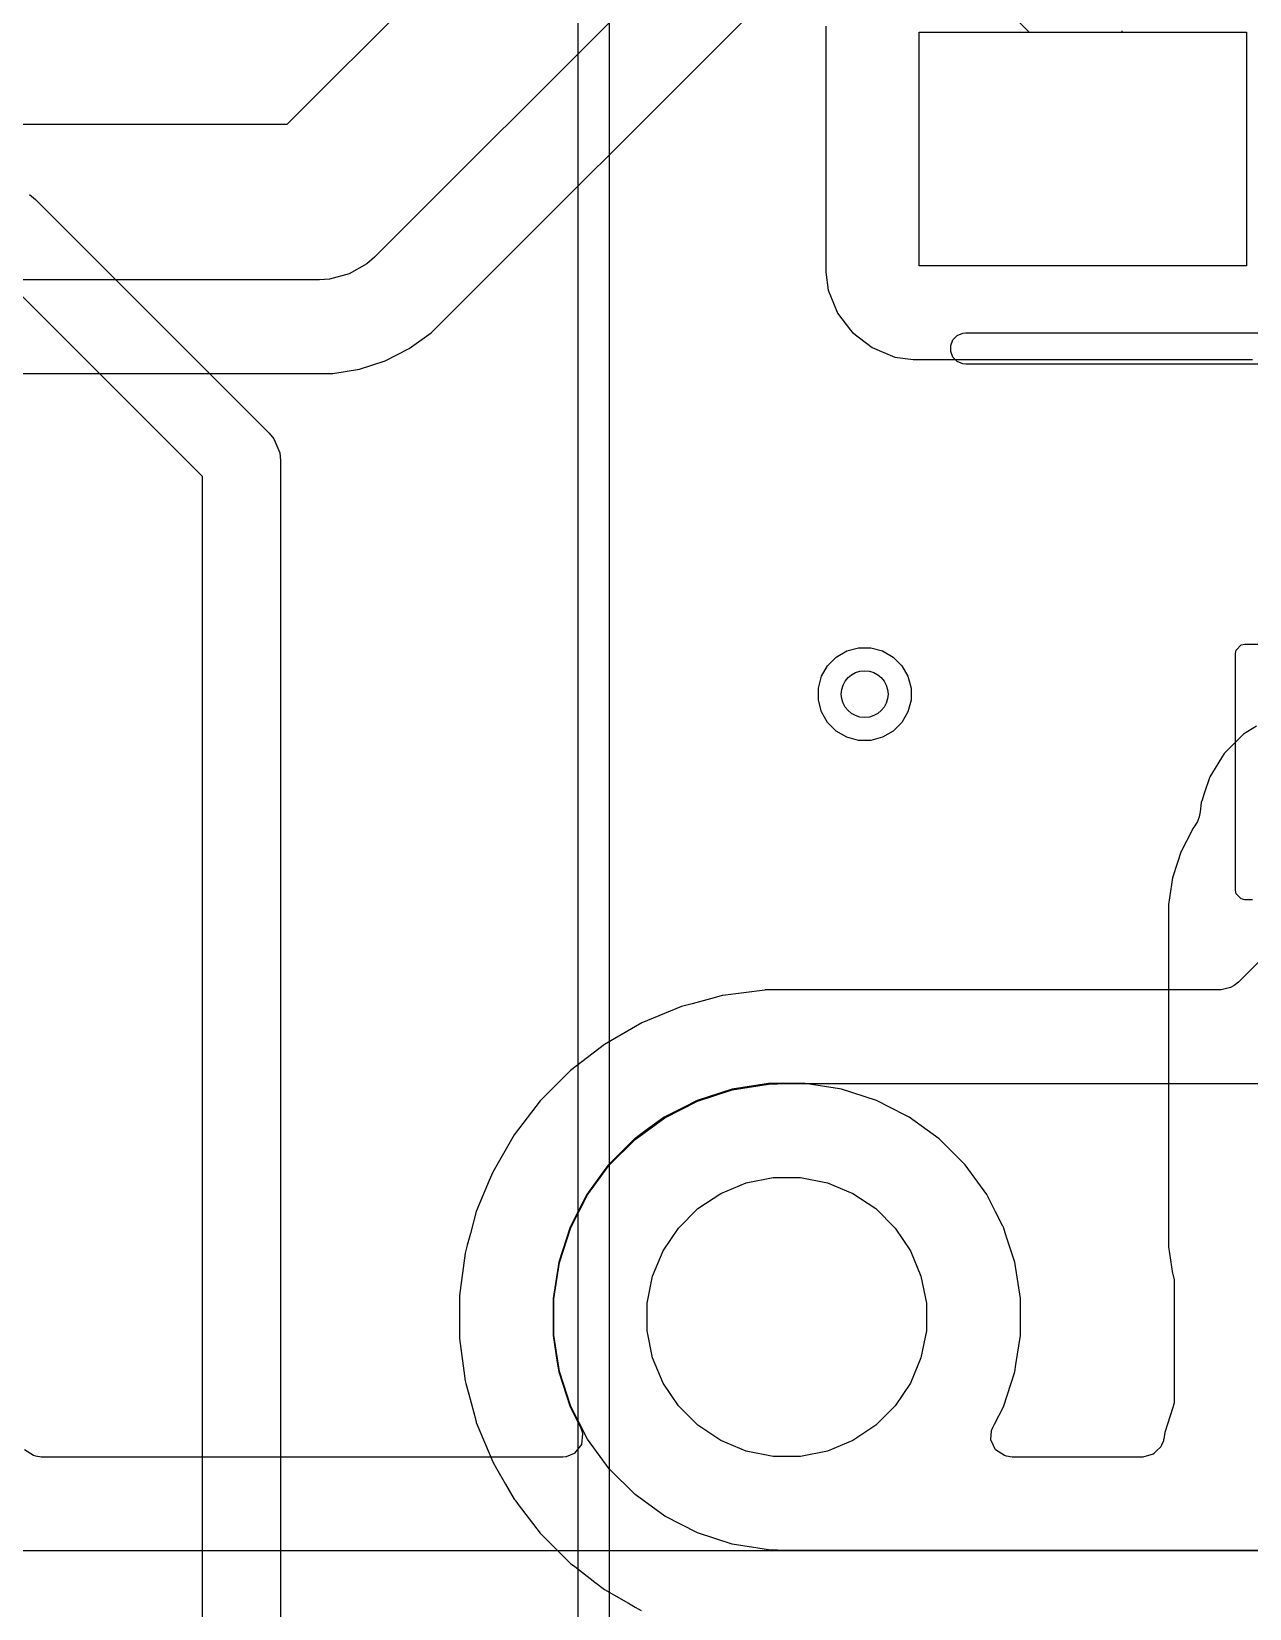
# Model space of a CAD drawing. Header units: inches. Extents: x 1.3 to 5.24, y -7.03 to -1.12.
# Drawn here: x 3.7265 to 4.0342, y -5.7824 to -5.3837 of the extents above; entities that cross this region are included whole.
import ezdxf

# ---------------------------------------------------------------- set-up
doc = ezdxf.new("R2010")
doc.units = ezdxf.units.IN
doc.header["$MEASUREMENT"] = 0
for name, color, linetype, true_color in [('B.Cu', 153, 'CONTINUOUS', 0x4d7fc4), ('B.Mask', 4, 'CONTINUOUS', 0x02ffee), ('B.Paste', 132, 'CONTINUOUS', 0x00c2c2), ('B.Silkscreen', 31, 'CONTINUOUS', 0xe8b2a7), ('F.Cu', 13, 'CONTINUOUS', 0xc83434), ('F.Mask', 201, 'CONTINUOUS', 0xd864ff), ('F.Silkscreen', 41, 'CONTINUOUS', 0xf2eda1), ('In1.Cu', 91, 'CONTINUOUS', 0x7fc87f), ('In2.Cu', 33, 'CONTINUOUS', 0xce7d2c)]:
    doc.layers.add(name, color=color, linetype=linetype, true_color=true_color)

msp = doc.modelspace()

# ---------------------------------------------------------------- linework, layer by layer
at = {"layer": 'B.Cu', "linetype": 'CONTINUOUS'}
for p, q in [((3.9786, -5.38386), (3.93293, -5.33819)), ((3.92715, -5.38231), (3.92715, -5.44446)), ((3.95079, -5.44291), (3.95079, -5.38386)), ((3.95079, -5.38386), (3.9786, -5.38386)), ((4.00197, -5.38346), (4.00197, -5.38386)), ((4.00197, -5.38386), (4.03346, -5.38386)), ((4.03346, -5.38386), (4.03346, -5.44291)), ((3.92715, -5.44446), (3.92775, -5.44908)), ((4.03346, -5.44291), (3.95079, -5.44291)), ((3.92775, -5.44908), (3.92775, -5.44908)), ((3.92775, -5.44908), (3.92775, -5.44908)), ((3.92775, -5.44908), (3.92775, -5.44909)), ((3.92775, -5.44909), (3.93003, -5.45458)), ((3.93003, -5.45458), (3.93014, -5.45484)), ((3.93014, -5.45484), (3.93014, -5.45484)), ((3.93014, -5.45484), (3.93346, -5.45917)), ((3.93346, -5.45917), (3.93393, -5.45977)), ((3.93393, -5.45977), (3.93886, -5.46356)), ((3.93886, -5.46356), (3.94462, -5.46595)), ((3.94462, -5.46595), (3.94924, -5.46656)), ((3.94924, -5.46656), (4.03501, -5.46656)), ((4.03273, -5.56131), (4.02785, -5.56619)), ((4.03601, -5.55929), (4.03273, -5.56131)), ((4.02785, -5.56619), (4.02422, -5.57207)), ((4.02422, -5.57208), (4.02282, -5.57631)), ((4.02422, -5.57207), (4.02422, -5.57208)), ((4.02422, -5.57208), (4.02422, -5.57208)), ((4.02282, -5.57631), (4.02217, -5.57825)), ((4.02181, -5.58094), (4.02151, -5.58219)), ((4.02205, -5.57856), (4.02181, -5.58094)), ((4.02214, -5.57834), (4.02205, -5.57856)), ((4.02215, -5.57832), (4.02214, -5.57834)), ((4.02217, -5.57825), (4.02215, -5.57832)), ((4.01986, -5.58541), (4.01693, -5.59114)), ((4.01995, -5.58517), (4.01986, -5.58541)), ((4.02046, -5.58448), (4.01995, -5.58517)), ((4.02107, -5.58335), (4.02046, -5.58448)), ((4.02151, -5.58219), (4.02107, -5.58335)), ((4.01693, -5.59114), (4.01609, -5.59375)), ((4.01693, -5.59114), (4.01693, -5.59114)), ((4.01693, -5.59114), (4.01693, -5.59114)), ((4.01483, -5.59763), (4.01376, -5.60437)), ((4.01609, -5.59375), (4.01483, -5.59763)), ((4.01376, -5.60437), (4.01376, -5.69091)), ((3.90349, -5.65104), (3.89465, -5.65391)), ((3.91267, -5.64959), (3.90349, -5.65104)), ((3.90349, -5.65104), (3.90349, -5.65104)), ((3.90349, -5.65104), (3.90349, -5.65104)), ((3.92197, -5.64959), (3.91267, -5.64959)), ((3.91267, -5.64959), (3.91267, -5.64959)), ((3.91267, -5.64959), (3.91267, -5.64959)), ((3.93064, -5.65096), (3.92197, -5.64959)), ((3.92197, -5.64959), (3.92197, -5.64959)), ((3.92197, -5.64959), (3.92197, -5.64959)), ((3.93116, -5.65104), (3.93064, -5.65096)), ((3.94, -5.65391), (3.93116, -5.65104)), ((3.8912, -5.65567), (3.88636, -5.65814)), ((3.89465, -5.65391), (3.8912, -5.65567)), ((3.94723, -5.6576), (3.94, -5.65391)), ((3.88241, -5.66101), (3.87931, -5.66326)), ((3.88636, -5.65814), (3.88241, -5.66101)), ((3.88636, -5.65814), (3.88636, -5.65814)), ((3.94828, -5.65814), (3.94723, -5.6576)), ((3.95581, -5.6636), (3.94828, -5.65814)), ((3.87901, -5.66342), (3.87209, -5.67035)), ((3.87931, -5.66326), (3.87901, -5.66342)), ((3.96238, -5.67018), (3.95581, -5.6636)), ((3.87162, -5.67107), (3.8668, -5.6777)), ((3.87192, -5.67064), (3.87162, -5.67107)), ((3.87209, -5.67035), (3.87192, -5.67064)), ((3.96785, -5.6777), (3.96238, -5.67018)), ((3.90062, -5.67741), (3.90704, -5.67475)), ((3.90704, -5.67475), (3.91385, -5.6734)), ((3.91385, -5.6734), (3.9208, -5.6734)), ((3.9208, -5.6734), (3.92761, -5.67475)), ((3.92761, -5.67475), (3.93403, -5.67741)), ((3.86556, -5.68012), (3.86258, -5.68598)), ((3.8668, -5.6777), (3.86556, -5.68012)), ((3.8668, -5.6777), (3.8668, -5.6777)), ((3.8668, -5.6777), (3.8668, -5.6777)), ((3.88993, -5.68618), (3.89484, -5.68127)), ((3.89484, -5.68127), (3.90062, -5.67741)), ((3.93403, -5.67741), (3.9398, -5.68127)), ((3.9398, -5.68127), (3.94471, -5.68618)), ((3.96913, -5.68022), (3.96785, -5.6777)), ((3.97009, -5.6821), (3.96913, -5.68022)), ((3.97194, -5.68573), (3.97009, -5.6821)), ((3.86258, -5.68598), (3.8597, -5.69483)), ((3.88607, -5.69196), (3.88993, -5.68618)), ((3.94471, -5.68618), (3.94857, -5.69196)), ((3.97198, -5.68579), (3.97194, -5.68573)), ((3.97205, -5.68594), (3.97198, -5.68579)), ((3.97209, -5.68602), (3.97205, -5.68594)), ((3.97213, -5.68617), (3.97209, -5.68602)), ((3.97252, -5.68737), (3.97213, -5.68617)), ((3.97252, -5.68738), (3.97252, -5.68737)), ((3.97313, -5.68926), (3.97252, -5.68738)), ((3.97252, -5.68738), (3.97252, -5.68738)), ((3.97494, -5.69483), (3.97313, -5.68926)), ((3.88342, -5.69838), (3.88607, -5.69196)), ((3.94857, -5.69196), (3.95123, -5.69838)), ((4.01376, -5.69091), (4.01483, -5.69765)), ((3.8597, -5.69483), (3.85825, -5.70401)), ((3.8597, -5.69483), (3.8597, -5.69483)), ((3.8597, -5.69483), (3.8597, -5.69483)), ((3.9764, -5.70401), (3.97494, -5.69483)), ((3.88206, -5.70519), (3.88342, -5.69838)), ((3.95123, -5.69838), (3.95259, -5.70519)), ((4.01483, -5.69765), (4.01483, -5.69765)), ((4.01483, -5.69765), (4.01488, -5.69781)), ((4.01488, -5.69781), (4.01506, -5.69855)), ((4.01506, -5.69855), (4.01518, -5.6993)), ((4.01518, -5.6993), (4.01524, -5.70006)), ((4.01524, -5.70006), (4.01524, -5.72946)), ((3.85825, -5.70401), (3.85825, -5.71331)), ((3.88206, -5.71213), (3.88206, -5.70519)), ((3.95259, -5.70519), (3.95259, -5.71213)), ((3.9764, -5.71331), (3.9764, -5.70401)), ((3.88342, -5.71895), (3.88206, -5.71213)), ((3.95259, -5.71213), (3.95123, -5.71895)), ((3.85825, -5.71331), (3.85933, -5.72014)), ((3.97523, -5.72067), (3.9764, -5.71331)), ((3.85933, -5.72014), (3.8597, -5.72249)), ((3.88607, -5.72536), (3.88342, -5.71895)), ((3.95123, -5.71895), (3.94857, -5.72536)), ((3.97494, -5.72249), (3.97523, -5.72067)), ((3.8597, -5.72249), (3.86258, -5.73134)), ((3.97207, -5.73134), (3.97494, -5.72249)), ((3.88993, -5.73114), (3.88607, -5.72536)), ((3.94857, -5.72536), (3.94471, -5.73114)), ((3.86258, -5.73134), (3.86258, -5.73134)), ((3.86258, -5.73134), (3.86258, -5.73134)), ((3.86258, -5.73134), (3.86513, -5.73635)), ((3.89484, -5.73605), (3.88993, -5.73114)), ((3.94471, -5.73114), (3.9398, -5.73605)), ((3.96982, -5.73576), (3.97207, -5.73134)), ((4.01492, -5.73155), (4.01286, -5.73789)), ((4.01511, -5.73071), (4.01492, -5.73155)), ((4.01519, -5.73013), (4.01511, -5.73071)), ((4.01524, -5.72946), (4.01519, -5.73013)), ((3.86513, -5.73635), (3.86513, -5.73635)), ((3.86513, -5.73635), (3.86558, -5.73767)), ((3.90062, -5.73991), (3.89484, -5.73605)), ((3.9398, -5.73605), (3.93403, -5.73991)), ((3.96908, -5.73736), (3.96938, -5.73662)), ((3.96938, -5.73662), (3.96982, -5.73576)), ((3.8654, -5.74094), (3.86369, -5.74309)), ((3.86568, -5.7382), (3.8654, -5.74094)), ((3.86558, -5.73767), (3.86568, -5.7382)), ((3.90704, -5.74257), (3.90062, -5.73991)), ((3.93403, -5.73991), (3.92761, -5.74257)), ((3.96887, -5.7396), (3.96905, -5.73743)), ((3.96888, -5.73968), (3.96887, -5.7396)), ((3.96889, -5.73973), (3.96888, -5.73968)), ((3.97003, -5.74224), (3.96889, -5.73973)), ((3.96905, -5.73743), (3.96908, -5.73736)), ((4.012, -5.7411), (4.01195, -5.74124)), ((4.0125, -5.73996), (4.012, -5.7411)), ((4.01261, -5.73946), (4.0125, -5.73976)), ((4.0125, -5.73976), (4.0125, -5.73996)), ((4.01286, -5.73789), (4.01261, -5.73946)), ((3.72699, -5.74372), (3.72468, -5.74224)), ((3.72752, -5.74388), (3.72699, -5.74372)), ((3.72889, -5.74407), (3.72752, -5.74388)), ((3.8607, -5.74407), (3.72889, -5.74407)), ((3.72889, -5.74407), (3.72889, -5.74407)), ((3.72889, -5.74407), (3.72889, -5.74407)), ((3.8615, -5.74401), (3.8607, -5.74407)), ((3.86157, -5.744), (3.8615, -5.74401)), ((3.86359, -5.74317), (3.86157, -5.744)), ((3.86369, -5.74309), (3.86359, -5.74317)), ((3.86369, -5.74309), (3.86369, -5.74309)), ((3.91385, -5.74392), (3.90704, -5.74257)), ((3.9208, -5.74392), (3.91385, -5.74392)), ((3.92761, -5.74257), (3.9208, -5.74392)), ((3.97235, -5.74372), (3.97003, -5.74224)), ((3.97287, -5.74388), (3.97235, -5.74372)), ((3.97425, -5.74407), (3.97287, -5.74388)), ((4.00733, -5.74407), (3.97425, -5.74407)), ((3.97425, -5.74407), (3.97425, -5.74407)), ((3.97425, -5.74407), (3.97425, -5.74407)), ((4.00931, -5.74351), (4.00733, -5.74407)), ((4.0097, -5.74344), (4.00931, -5.74351)), ((4.00977, -5.74338), (4.0097, -5.74344)), ((4.00982, -5.74336), (4.00977, -5.74338)), ((4.00983, -5.74338), (4.00982, -5.74336)), ((4.0099, -5.74334), (4.00983, -5.74338)), ((4.00991, -5.74334), (4.0099, -5.74334)), ((4.00995, -5.74331), (4.00991, -5.74334)), ((4.01007, -5.74324), (4.00995, -5.74331)), ((4.00995, -5.74331), (4.00995, -5.74331)), ((4.01081, -5.74244), (4.01005, -5.7432)), ((4.01005, -5.7432), (4.01007, -5.74324)), ((4.01174, -5.7416), (4.01081, -5.74244)), ((4.01181, -5.74147), (4.01174, -5.7416)), ((4.01182, -5.74145), (4.01181, -5.74147)), ((4.01194, -5.74127), (4.01182, -5.74145)), ((4.01195, -5.74124), (4.01194, -5.74127)), ((3.70079, -5.76772), (4.04696, -5.76772))]:
    msp.add_line(p, q, dxfattribs=at)
at = {"layer": 'B.Cu'}
msp.add_circle((3.93701, -5.55118), 0.00591, dxfattribs=at)
at = {"layer": 'B.Mask', "linetype": 'CONTINUOUS'}
for p, q in [((3.95079, -5.44291), (3.95079, -5.38386)), ((3.95079, -5.38386), (4.03346, -5.38386)), ((4.03346, -5.38386), (4.03346, -5.44291)), ((4.03346, -5.44291), (3.95079, -5.44291)), ((3.90062, -5.67741), (3.90704, -5.67475)), ((3.90704, -5.67475), (3.91385, -5.6734)), ((3.91385, -5.6734), (3.9208, -5.6734)), ((3.9208, -5.6734), (3.92761, -5.67475)), ((3.92761, -5.67475), (3.93403, -5.67741)), ((3.88993, -5.68618), (3.89484, -5.68127)), ((3.89484, -5.68127), (3.90062, -5.67741)), ((3.93403, -5.67741), (3.9398, -5.68127)), ((3.9398, -5.68127), (3.94471, -5.68618)), ((3.88607, -5.69196), (3.88993, -5.68618)), ((3.94471, -5.68618), (3.94857, -5.69196)), ((3.88342, -5.69838), (3.88607, -5.69196)), ((3.94857, -5.69196), (3.95123, -5.69838)), ((3.88206, -5.70519), (3.88342, -5.69838)), ((3.95123, -5.69838), (3.95259, -5.70519)), ((3.88206, -5.71213), (3.88206, -5.70519)), ((3.95259, -5.70519), (3.95259, -5.71213)), ((3.88342, -5.71895), (3.88206, -5.71213)), ((3.95259, -5.71213), (3.95123, -5.71895)), ((3.88607, -5.72536), (3.88342, -5.71895)), ((3.95123, -5.71895), (3.94857, -5.72536)), ((3.88993, -5.73114), (3.88607, -5.72536)), ((3.94857, -5.72536), (3.94471, -5.73114)), ((3.89484, -5.73605), (3.88993, -5.73114)), ((3.94471, -5.73114), (3.9398, -5.73605)), ((3.90062, -5.73991), (3.89484, -5.73605)), ((3.9398, -5.73605), (3.93403, -5.73991)), ((3.90704, -5.74257), (3.90062, -5.73991)), ((3.93403, -5.73991), (3.92761, -5.74257)), ((3.91385, -5.74392), (3.90704, -5.74257)), ((3.9208, -5.74392), (3.91385, -5.74392)), ((3.92761, -5.74257), (3.9208, -5.74392))]:
    msp.add_line(p, q, dxfattribs=at)
at = {"layer": 'B.Paste', "linetype": 'CONTINUOUS'}
for p, q in [((3.95079, -5.44291), (3.95079, -5.38386)), ((3.95079, -5.38386), (4.03346, -5.38386)), ((4.03346, -5.38386), (4.03346, -5.44291)), ((4.03346, -5.44291), (3.95079, -5.44291))]:
    msp.add_line(p, q, dxfattribs=at)
at = {"layer": 'B.Silkscreen', "linetype": 'CONTINUOUS'}
for p, q in [((3.95874, -5.46301), (3.95932, -5.46159)), ((3.95932, -5.46159), (3.96041, -5.46051)), ((3.96041, -5.46051), (3.96183, -5.45992)), ((3.96183, -5.45992), (3.9626, -5.45984)), ((3.9626, -5.45984), (4.17598, -5.45984)), ((3.95874, -5.46455), (3.95874, -5.46301)), ((3.95932, -5.46597), (3.95874, -5.46455)), ((3.96041, -5.46705), (3.95932, -5.46597)), ((3.96183, -5.46764), (3.96041, -5.46705)), ((3.9626, -5.46772), (3.96183, -5.46764)), ((4.17598, -5.46772), (3.9626, -5.46772)), ((4.03071, -5.54094), (4.03089, -5.54004)), ((4.03071, -5.60079), (4.03071, -5.54094)), ((4.03089, -5.54004), (4.03217, -5.53876)), ((4.03217, -5.53876), (4.03307, -5.53858)), ((4.03307, -5.53858), (4.07244, -5.53858)), ((4.03089, -5.60169), (4.03071, -5.60079)), ((4.03217, -5.60297), (4.03089, -5.60169)), ((4.03307, -5.60315), (4.03217, -5.60297)), ((4.03504, -5.60315), (4.03307, -5.60315))]:
    msp.add_line(p, q, dxfattribs=at)
at = {"layer": 'F.Cu', "linetype": 'CONTINUOUS'}
for p, q in [((3.79106, -5.40709), (3.8878, -5.31035)), ((3.91563, -5.33819), (3.81313, -5.44069)), ((4.31603, -5.33946), (4.03145, -5.62404)), ((3.82744, -5.45982), (3.9235, -5.36376)), ((3.69539, -5.40709), (3.79106, -5.40709)), ((3.81313, -5.44069), (3.8112, -5.44239)), ((3.80675, -5.44496), (3.80178, -5.44629)), ((3.8112, -5.44239), (3.80675, -5.44496)), ((3.8112, -5.44239), (3.8112, -5.44239)), ((3.79921, -5.44646), (3.69539, -5.44646)), ((3.80178, -5.44629), (3.79921, -5.44646)), ((3.80178, -5.44629), (3.80178, -5.44629)), ((3.82192, -5.46383), (3.82744, -5.45982)), ((3.81584, -5.46692), (3.82192, -5.46383)), ((3.80262, -5.4701), (3.80936, -5.46903)), ((3.80936, -5.46903), (3.81584, -5.46692)), ((3.70964, -5.4701), (3.80262, -5.4701)), ((3.80262, -5.4701), (3.80262, -5.4701)), ((4.02943, -5.62537), (4.02709, -5.62596)), ((4.03034, -5.62487), (4.02943, -5.62537)), ((4.03145, -5.62404), (4.03034, -5.62487)), ((3.89344, -5.62945), (3.89068, -5.63019)), ((3.89894, -5.62797), (3.89344, -5.62945)), ((3.90101, -5.62742), (3.89894, -5.62797)), ((3.89894, -5.62797), (3.89894, -5.62797)), ((3.90108, -5.6274), (3.90101, -5.62742)), ((3.90115, -5.62738), (3.90108, -5.6274)), ((3.90116, -5.62738), (3.90115, -5.62738)), ((3.91174, -5.62599), (3.90116, -5.62738)), ((3.91182, -5.62597), (3.91174, -5.62599)), ((3.9119, -5.62596), (3.91182, -5.62597)), ((4.02709, -5.62596), (3.9119, -5.62596)), ((3.89068, -5.63019), (3.88067, -5.63433)), ((3.88067, -5.63433), (3.87128, -5.63975)), ((3.88067, -5.63433), (3.88067, -5.63433)), ((3.87128, -5.63975), (3.86268, -5.64635)), ((3.87128, -5.63975), (3.87128, -5.63975)), ((3.86268, -5.64635), (3.85502, -5.65402)), ((3.86268, -5.64635), (3.86268, -5.64635)), ((3.86268, -5.64635), (3.86268, -5.64635)), ((3.89472, -5.6541), (3.90354, -5.65124)), ((3.90354, -5.65124), (3.91269, -5.64979)), ((3.91269, -5.64979), (3.91732, -5.64961)), ((3.91732, -5.64961), (4.03932, -5.64961)), ((3.85501, -5.65402), (3.84842, -5.66262)), ((3.85502, -5.65402), (3.85501, -5.65402)), ((3.85501, -5.65402), (3.85501, -5.65402)), ((3.88647, -5.65831), (3.89472, -5.6541)), ((3.87897, -5.66376), (3.88647, -5.65831)), ((3.84842, -5.66262), (3.843, -5.67201)), ((3.84842, -5.66262), (3.84842, -5.66262)), ((3.87242, -5.67031), (3.87897, -5.66376)), ((3.843, -5.67201), (3.84211, -5.67414)), ((3.843, -5.67201), (3.843, -5.67201)), ((3.86697, -5.67781), (3.87242, -5.67031)), ((3.84211, -5.67414), (3.83885, -5.68202)), ((3.86276, -5.68606), (3.86697, -5.67781)), ((3.83885, -5.68202), (3.83736, -5.68758)), ((3.83885, -5.68202), (3.83885, -5.68202)), ((3.83736, -5.68758), (3.83658, -5.69047)), ((3.8599, -5.69488), (3.86276, -5.68606)), ((3.83604, -5.69249), (3.83463, -5.70324)), ((3.83658, -5.69047), (3.83604, -5.69249)), ((3.83604, -5.69249), (3.83604, -5.69249)), ((3.83604, -5.69249), (3.83604, -5.69249)), ((3.85845, -5.70403), (3.8599, -5.69488)), ((3.83463, -5.70324), (3.83463, -5.70324)), ((3.83463, -5.70324), (3.83463, -5.71408)), ((3.85845, -5.71329), (3.85845, -5.70403)), ((3.83463, -5.71408), (3.83463, -5.71408)), ((3.83463, -5.71408), (3.83604, -5.72483)), ((3.8599, -5.72245), (3.85845, -5.71329)), ((3.83604, -5.72483), (3.83604, -5.72483)), ((3.83604, -5.72483), (3.83604, -5.72483)), ((3.83604, -5.72483), (3.83604, -5.72483)), ((3.83604, -5.72483), (3.83621, -5.72545)), ((3.86276, -5.73126), (3.8599, -5.72245)), ((3.83621, -5.72545), (3.83678, -5.72758)), ((3.83678, -5.72758), (3.83694, -5.7282)), ((3.83694, -5.7282), (3.83871, -5.73478)), ((3.86697, -5.73952), (3.86276, -5.73126)), ((3.83871, -5.73478), (3.83885, -5.7353)), ((3.83885, -5.7353), (3.83885, -5.7353)), ((3.83885, -5.7353), (3.843, -5.74532)), ((3.87242, -5.74701), (3.86697, -5.73952)), ((3.843, -5.74532), (3.843, -5.74532)), ((3.843, -5.74532), (3.84397, -5.747)), ((3.84397, -5.747), (3.84625, -5.75096)), ((3.87897, -5.75357), (3.87242, -5.74701)), ((3.84625, -5.75096), (3.84842, -5.7547)), ((3.84842, -5.7547), (3.84842, -5.7547)), ((3.84842, -5.7547), (3.84842, -5.7547)), ((3.84842, -5.7547), (3.84864, -5.755)), ((3.84864, -5.755), (3.84864, -5.755)), ((3.84864, -5.755), (3.84944, -5.75604)), ((3.84944, -5.75604), (3.85501, -5.7633)), ((3.88647, -5.75901), (3.87897, -5.75357)), ((3.89472, -5.76322), (3.88647, -5.75901)), ((3.85501, -5.7633), (3.85501, -5.7633)), ((3.85501, -5.7633), (3.86268, -5.77097)), ((3.90354, -5.76608), (3.89472, -5.76322)), ((3.91269, -5.76753), (3.90354, -5.76608)), ((3.91732, -5.76772), (3.91269, -5.76753)), ((4.06378, -5.76772), (3.91732, -5.76772)), ((3.86268, -5.77097), (3.86268, -5.77097)), ((3.86268, -5.77097), (3.86373, -5.77177)), ((3.86373, -5.77177), (3.86373, -5.77177)), ((3.86373, -5.77177), (3.8688, -5.77567)), ((3.8688, -5.77567), (3.87128, -5.77757)), ((3.87128, -5.77757), (3.87731, -5.78105)), ((3.87731, -5.78105), (3.87902, -5.78204)), ((3.87902, -5.78204), (3.88053, -5.78291))]:
    msp.add_line(p, q, dxfattribs=at)
at = {"layer": 'F.Cu'}
msp.add_circle((3.93701, -5.55118), 0.00591, dxfattribs=at)
at = {"layer": 'F.Mask', "linetype": 'CONTINUOUS'}
for p, q in [((3.90062, -5.67741), (3.90704, -5.67475)), ((3.90704, -5.67475), (3.91385, -5.6734)), ((3.91385, -5.6734), (3.9208, -5.6734)), ((3.9208, -5.6734), (3.92761, -5.67475)), ((3.92761, -5.67475), (3.93403, -5.67741)), ((3.88993, -5.68618), (3.89484, -5.68127)), ((3.89484, -5.68127), (3.90062, -5.67741)), ((3.93403, -5.67741), (3.9398, -5.68127)), ((3.9398, -5.68127), (3.94471, -5.68618)), ((3.88607, -5.69196), (3.88993, -5.68618)), ((3.94471, -5.68618), (3.94857, -5.69196)), ((3.88342, -5.69838), (3.88607, -5.69196)), ((3.94857, -5.69196), (3.95123, -5.69838)), ((3.88206, -5.70519), (3.88342, -5.69838)), ((3.95123, -5.69838), (3.95259, -5.70519)), ((3.88206, -5.71213), (3.88206, -5.70519)), ((3.95259, -5.70519), (3.95259, -5.71213)), ((3.88342, -5.71895), (3.88206, -5.71213)), ((3.95259, -5.71213), (3.95123, -5.71895)), ((3.88607, -5.72536), (3.88342, -5.71895)), ((3.95123, -5.71895), (3.94857, -5.72536)), ((3.88993, -5.73114), (3.88607, -5.72536)), ((3.94857, -5.72536), (3.94471, -5.73114)), ((3.89484, -5.73605), (3.88993, -5.73114)), ((3.94471, -5.73114), (3.9398, -5.73605)), ((3.90062, -5.73991), (3.89484, -5.73605)), ((3.9398, -5.73605), (3.93403, -5.73991)), ((3.90704, -5.74257), (3.90062, -5.73991)), ((3.93403, -5.73991), (3.92761, -5.74257)), ((3.91385, -5.74392), (3.90704, -5.74257)), ((3.9208, -5.74392), (3.91385, -5.74392)), ((3.92761, -5.74257), (3.9208, -5.74392))]:
    msp.add_line(p, q, dxfattribs=at)
at = {"layer": 'F.Silkscreen', "linetype": 'CONTINUOUS'}
for p, q in [((3.86457, -6.04803), (3.86457, -5.25276)), ((3.87244, -5.25669), (3.87244, -6.04803))]:
    msp.add_line(p, q, dxfattribs=at)
at = {"layer": 'In1.Cu', "linetype": 'CONTINUOUS'}
for p, q in [((3.72594, -5.42489), (3.72743, -5.42611)), ((3.72743, -5.42611), (3.78649, -5.48517)), ((3.76969, -5.4962), (3.7164, -5.44291)), ((3.78649, -5.48517), (3.78771, -5.48666)), ((3.78771, -5.48666), (3.78771, -5.48666)), ((3.78771, -5.48666), (3.78918, -5.49021)), ((3.78918, -5.49021), (3.78937, -5.49213)), ((3.78937, -5.49213), (3.78937, -6.0786)), ((3.76969, -6.08268), (3.76969, -5.4962)), ((3.92764, -5.54399), (3.92982, -5.54181)), ((3.92982, -5.54181), (3.93249, -5.54027)), ((3.93249, -5.54027), (3.93547, -5.53947)), ((3.93547, -5.53947), (3.93855, -5.53947)), ((3.93855, -5.53947), (3.94153, -5.54027)), ((3.94153, -5.54027), (3.9442, -5.54181)), ((3.9442, -5.54181), (3.94638, -5.54399)), ((3.9261, -5.54666), (3.92764, -5.54399)), ((3.94638, -5.54399), (3.94792, -5.54666)), ((3.9253, -5.54964), (3.9261, -5.54666)), ((3.9253, -5.55272), (3.9253, -5.54964)), ((3.94792, -5.54666), (3.94872, -5.54964)), ((3.94872, -5.54964), (3.94872, -5.55272)), ((3.9261, -5.5557), (3.9253, -5.55272)), ((3.94872, -5.55272), (3.94792, -5.5557)), ((3.92764, -5.55837), (3.9261, -5.5557)), ((3.94792, -5.5557), (3.94638, -5.55837)), ((3.92982, -5.56055), (3.92764, -5.55837)), ((3.93249, -5.56209), (3.92982, -5.56055)), ((3.9442, -5.56055), (3.94153, -5.56209)), ((3.94638, -5.55837), (3.9442, -5.56055)), ((3.93547, -5.56289), (3.93249, -5.56209)), ((3.93855, -5.56289), (3.93547, -5.56289)), ((3.94153, -5.56209), (3.93855, -5.56289)), ((3.90062, -5.67741), (3.90704, -5.67475)), ((3.90704, -5.67475), (3.91385, -5.6734)), ((3.91385, -5.6734), (3.9208, -5.6734)), ((3.9208, -5.6734), (3.92761, -5.67475)), ((3.92761, -5.67475), (3.93403, -5.67741)), ((3.88993, -5.68618), (3.89484, -5.68127)), ((3.89484, -5.68127), (3.90062, -5.67741)), ((3.93403, -5.67741), (3.9398, -5.68127)), ((3.9398, -5.68127), (3.94471, -5.68618)), ((3.88607, -5.69196), (3.88993, -5.68618)), ((3.94471, -5.68618), (3.94857, -5.69196)), ((3.88342, -5.69838), (3.88607, -5.69196)), ((3.94857, -5.69196), (3.95123, -5.69838)), ((3.88206, -5.70519), (3.88342, -5.69838)), ((3.95123, -5.69838), (3.95259, -5.70519)), ((3.88206, -5.71213), (3.88206, -5.70519)), ((3.95259, -5.70519), (3.95259, -5.71213)), ((3.88342, -5.71895), (3.88206, -5.71213)), ((3.95259, -5.71213), (3.95123, -5.71895)), ((3.88607, -5.72536), (3.88342, -5.71895)), ((3.95123, -5.71895), (3.94857, -5.72536)), ((3.88993, -5.73114), (3.88607, -5.72536)), ((3.94857, -5.72536), (3.94471, -5.73114)), ((3.89484, -5.73605), (3.88993, -5.73114)), ((3.94471, -5.73114), (3.9398, -5.73605)), ((3.90062, -5.73991), (3.89484, -5.73605)), ((3.9398, -5.73605), (3.93403, -5.73991)), ((3.90704, -5.74257), (3.90062, -5.73991)), ((3.93403, -5.73991), (3.92761, -5.74257)), ((3.91385, -5.74392), (3.90704, -5.74257)), ((3.9208, -5.74392), (3.91385, -5.74392)), ((3.92761, -5.74257), (3.9208, -5.74392))]:
    msp.add_line(p, q, dxfattribs=at)
at = {"layer": 'In1.Cu'}
msp.add_circle((3.93701, -5.55118), 0.00591, dxfattribs=at)
at = {"layer": 'In2.Cu', "linetype": 'CONTINUOUS'}
for p, q in [((3.92764, -5.54399), (3.92982, -5.54181)), ((3.92982, -5.54181), (3.93249, -5.54027)), ((3.93249, -5.54027), (3.93547, -5.53947)), ((3.93547, -5.53947), (3.93855, -5.53947)), ((3.93855, -5.53947), (3.94153, -5.54027)), ((3.94153, -5.54027), (3.9442, -5.54181)), ((3.9442, -5.54181), (3.94638, -5.54399)), ((3.9261, -5.54666), (3.92764, -5.54399)), ((3.94638, -5.54399), (3.94792, -5.54666)), ((3.9253, -5.54964), (3.9261, -5.54666)), ((3.9253, -5.55272), (3.9253, -5.54964)), ((3.94792, -5.54666), (3.94872, -5.54964)), ((3.94872, -5.54964), (3.94872, -5.55272)), ((3.9261, -5.5557), (3.9253, -5.55272)), ((3.94872, -5.55272), (3.94792, -5.5557)), ((3.92764, -5.55837), (3.9261, -5.5557)), ((3.94792, -5.5557), (3.94638, -5.55837)), ((3.92982, -5.56055), (3.92764, -5.55837)), ((3.93249, -5.56209), (3.92982, -5.56055)), ((3.9442, -5.56055), (3.94153, -5.56209)), ((3.94638, -5.55837), (3.9442, -5.56055)), ((3.93547, -5.56289), (3.93249, -5.56209)), ((3.93855, -5.56289), (3.93547, -5.56289)), ((3.94153, -5.56209), (3.93855, -5.56289)), ((3.90062, -5.67741), (3.90704, -5.67475)), ((3.90704, -5.67475), (3.91385, -5.6734)), ((3.91385, -5.6734), (3.9208, -5.6734)), ((3.9208, -5.6734), (3.92761, -5.67475)), ((3.92761, -5.67475), (3.93403, -5.67741)), ((3.88993, -5.68618), (3.89484, -5.68127)), ((3.89484, -5.68127), (3.90062, -5.67741)), ((3.93403, -5.67741), (3.9398, -5.68127)), ((3.9398, -5.68127), (3.94471, -5.68618)), ((3.88607, -5.69196), (3.88993, -5.68618)), ((3.94471, -5.68618), (3.94857, -5.69196)), ((3.88342, -5.69838), (3.88607, -5.69196)), ((3.94857, -5.69196), (3.95123, -5.69838)), ((3.88206, -5.70519), (3.88342, -5.69838)), ((3.95123, -5.69838), (3.95259, -5.70519)), ((3.88206, -5.71213), (3.88206, -5.70519)), ((3.95259, -5.70519), (3.95259, -5.71213)), ((3.88342, -5.71895), (3.88206, -5.71213)), ((3.95259, -5.71213), (3.95123, -5.71895)), ((3.88607, -5.72536), (3.88342, -5.71895)), ((3.95123, -5.71895), (3.94857, -5.72536)), ((3.88993, -5.73114), (3.88607, -5.72536)), ((3.94857, -5.72536), (3.94471, -5.73114)), ((3.89484, -5.73605), (3.88993, -5.73114)), ((3.94471, -5.73114), (3.9398, -5.73605)), ((3.90062, -5.73991), (3.89484, -5.73605)), ((3.9398, -5.73605), (3.93403, -5.73991)), ((3.90704, -5.74257), (3.90062, -5.73991)), ((3.93403, -5.73991), (3.92761, -5.74257)), ((3.91385, -5.74392), (3.90704, -5.74257)), ((3.9208, -5.74392), (3.91385, -5.74392)), ((3.92761, -5.74257), (3.9208, -5.74392))]:
    msp.add_line(p, q, dxfattribs=at)
at = {"layer": 'In2.Cu'}
msp.add_circle((3.93701, -5.55118), 0.00591, dxfattribs=at)

doc.saveas('drawing.dxf')
